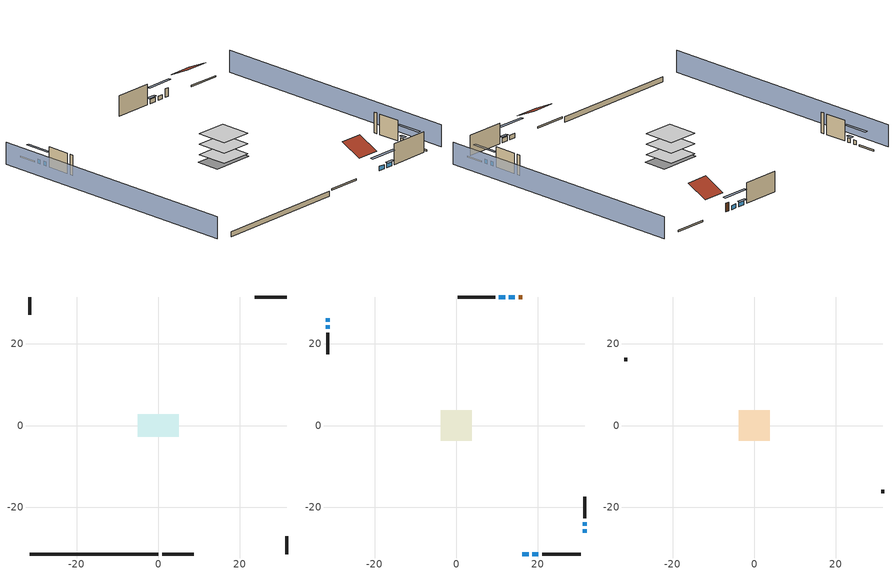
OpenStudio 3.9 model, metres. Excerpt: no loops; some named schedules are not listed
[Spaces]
crawlspace - vented 1
 floor foundation (Slab1 construction): -5.06,-2.82 -5.06,2.82 5.06,2.82 5.06,-2.82 z-0.91
 wall outside (RimJoist1 construction): 0.94,-31.51 8.74,-31.51 z0.3:0.61
 wall outside (RimJoist2 construction): -31.51,31.51 -31.51,27.18 z0.3:0.61
 wall outside (RimJoist3 construction): 31.51,31.51 23.71,31.51 z0.3:0.61
 wall outside (RimJoist4 construction): 31.51,-31.51 31.51,-27.18 z0.3:0.61
 wall foundation (FoundationWall1 construction): -31.51,-31.51 0.01,-31.51 z-0.91:0.3
conditioned space 1
 floor to crawlspace - vented 1 (Floor1 construction): -3.78,-3.78 -3.78,3.78 3.78,3.78 3.78,-3.78 z0.3
 floor adiabatic (AdiabaticFloorConstruction): -3.78,-3.78 -3.78,3.78 3.78,3.78 3.78,-3.78 z2.74
 wall outside (Wall1 construction): 21.06,-31.51 30.58,-31.51 z0.3:5.18
 wall outside (Wall2 construction): -31.51,22.8 -31.51,17.51 z0.3:5.18
 wall outside (Wall3 construction): 9.51,31.51 0.37,31.51 z0.3:5.18
 wall outside (Wall4 construction): 31.51,-22.8 31.51,-17.51 z0.3:5.18
 wall outside (AdiabaticWallConstruction): 16.24,-31.51 17.72,-31.51 / 18.65,-31.51 20.13,-31.51 / 11.99,31.51 10.44,31.51 z0.3:1.31; -31.51,26.25 -31.51,25.45 / -31.51,24.53 -31.51,23.73 / 31.51,-26.25 31.51,-25.45 / 31.51,-24.53 31.51,-23.73 z0.3:1.34; 14.36,31.51 12.92,31.51 z0.3:1.28
 wall outside (AdiabaticWallConstruction 1): 16.2,31.51 15.29,31.51 z0.3:2.34
 window (WindowConstruction): 16.24,-31.51 17.72,-31.51 z0.3:1.31
 window (WindowConstruction 1): 18.65,-31.51 20.13,-31.51 z0.3:1.31
 window (WindowConstruction 2): -31.51,26.25 -31.51,25.45 z0.3:1.34
 window (WindowConstruction 3): -31.51,24.53 -31.51,23.73 z0.3:1.34
 window (WindowConstruction 4): 14.36,31.51 12.92,31.51 z0.3:1.28
 window (WindowConstruction 5): 11.99,31.51 10.44,31.51 z0.3:1.31
 window (WindowConstruction 6): 31.51,-26.25 31.51,-25.45 z0.3:1.34
 window (WindowConstruction 7): 31.51,-24.53 31.51,-23.73 z0.3:1.34
 door (Door): 16.2,31.51 15.29,31.51 z0.3:2.34
 ceiling adiabatic (AdiabaticFloorConstruction): 3.78,-3.78 3.78,3.78 -3.78,3.78 -3.78,-3.78 z2.74
attic - unvented 1
 floor to conditioned space 1 (Floor2 construction Reversed): -3.78,-3.78 -3.78,3.78 3.78,3.78 3.78,-3.78 z5.18
 wall outside (Wall5 construction): -31.51,16.58 -31.51,15.77 z0.3:5.18
 wall outside (Wall6 construction): 31.51,-16.58 31.51,-15.77 z0.3:5.18
 roof outside (Roof1 construction): 15.31,-31.51,5.18 15.31,-26.46,7.71 9.67,-26.46,7.71 9.67,-31.51,5.18
 roof outside (Roof2 construction): 17.13,31.51,5.18 17.13,26.46,7.71 22.78,26.46,7.71 22.78,31.51,5.18
shading: 36.08,-31.51 36.08,31.51 / -36.08,31.51 -36.08,-31.51 z0:5.18; 20.46,-31.51 13.5,-31.51 13.5,-32.12 20.46,-32.12 z4.05; 20.43,-31.51 18.35,-31.51 18.35,-32.12 20.43,-32.12 z1.62; -31.51,22.71 -31.51,29 -32.12,29 -32.12,22.71 z4.08; -31.51,23.42 -31.51,24.83 -32.12,24.83 -32.12,23.42 z1.65; 10.18,31.51 17.1,31.51 17.1,32.12 10.18,32.12 z4.02; 10.14,31.51 12.3,31.51 12.3,32.12 10.14,32.12 z1.62; 31.51,-22.71 31.51,-29 32.12,-29 32.12,-22.71 z4.08; 31.51,-23.42 31.51,-24.83 32.12,-24.83 32.12,-23.42 z1.65
[Site]
Portland Intl Arpt_OR: Latitude {deg}=45.59; Longitude {deg}=-122.6; Time Zone {hr}=-8; Elevation {m}=33; Terrain=Suburbs; Keep Site Location Information=Yes
[Site:GroundTemperature:Shallow]
10.2558, 8.96328, 8.85977, 9.47314, 11.9355, 14.3863, 16.5111, 17.8571, 17.9714, 16.8767, 14.8061, 12.4304
[Site:WaterMainsTemperature]
Calculation Method=Schedule; Temperature Schedule=mains temperature schedule
[Building]
Building 1
[Material] Roughness=Rough
Name | Thickness {m} | Conductivity {W/m-K} | Density {kg/m3} | Specific Heat {J/kg-K} | Thermal Absorptance | Solar Absorptance | Visible Absorptance
asphalt or fiberglass shingles | 0.00635 | 0.162714 | 1121.4 | 1465.45 | 0.9 | 0.85 | 0.85
roof rigid ins | 0.00281632 | 0.029427 | 32.04 | 1214.23 | 0.9 | 0.7 | 0.7
osb sheathing 0.5 in. | 0.0127 | 0.115458 | 512.64 | 1214.23 | 0.9 | 0.6 | 0.6
wood siding | 0.0254 | 0.102417 | 544.68 | 1172.36 | 0.9 | 0.85 | 0.85
osb sheathing 0.5 in. 1 | 0.0127 | 0.115458 | 512.64 | 1214.23 | 0.9 | 0.7 | 0.7
wall stud and cavity | 0.1397 | 0.550994 | 139.0536 | 1170.24 | 0.9 | 0.7 | 0.7
gypsum board | 0.0127 | 0.160291 | 801 | 837.4 | 0.9 | 0.6 | 0.6
wall stud and cavity 1 | 0.1397 | 0.727959 | 139.0536 | 1170.24 | 0.9 | 0.6 | 0.6
rim joist stud and cavity | 0.0508 | 0.178688 | 50.32683 | 1063.81 | 0.9 | 0.6 | 0.6
floor stud and cavity | 0.1397 | 0.923637 | 92.3553 | 1139.71 | 0.9 | 0.7 | 0.7
osb sheathing 0.75 in. | 0.01905 | 0.115458 | 512.64 | 1214.23 | 0.9 | 0.7 | 0.7
floor covering | 0.0127 | 0.0433444 | 54.468 | 1339.84 | 0.9 | 0.6 | 0.6
ceiling loosefill ins | 0.0846667 | 0.0480833 | 16.02 | 1046.75 | 0.9 | 0.7 | 0.7
ceiling stud and cavity | 0.1397 | 0.302811 | 65.682 | 1177.47 | 0.9 | 0.7 | 0.7
concrete 8.0 in. | 0.2032 | 1.803125 | 2242.8 | 837.4 | 0.9 | 0.7 | 0.7
soil 0.5 in. | 0.0127 | 1.9041 | 1842.3 | 418.7 | 0.9 | 0.7 | 0.7
wood siding 1; wood siding 2 | 0.0254 | 0.102417 | 544.68 | 1172.36
wall rigid ins; floor rigid ins | 0.512978 | 0.029427 | 32.04 | 1214.23 | 0.9 | 0.7 | 0.7
wall stud and cavity 2 | 0.0889 | 0.380278 | 52.3479 | 1209.89 | 0.9 | 0.7 | 0.7
door material | 0.04445 | 0.0612267 | 512.64 | 1214.23 | 0.9 | 0.7 | 0.7
floor stud and cavity 1 | 0.1397 | 1.75129 | 37.0049 | 1207.88 | 0.9 | 0.7 | 0.7
wall stud and cavity 3 | 0.0889 | 0.391764 | 83.0341 | 1211.67 | 0.9 | 0.7 | 0.7
furniture material conditioned space 1 | 0.1524 | 0.115458 | 640.8 | 1214.23 | 0.9 | 0.6 | 0.6
[Construction]
Roof1 construction; Roof2 construction: asphalt or fiberglass shingles, roof rigid ins, osb sheathing 0.5 in.
Wall1 construction; Wall2 construction; Wall3 construction; Wall4 construction: wood siding, osb sheathing 0.5 in. 1, wall stud and cavity, gypsum board
Wall5 construction; Wall6 construction: wood siding, osb sheathing 0.5 in. 1, wall stud and cavity 1
RimJoist1 construction; RimJoist2 construction; RimJoist3 construction; RimJoist4 construction: wood siding, rim joist stud and cavity
Floor1 construction: floor stud and cavity, osb sheathing 0.75 in., floor covering
Floor2 construction Reversed: gypsum board, ceiling stud and cavity, ceiling loosefill ins
FoundationWall1 construction: concrete 8.0 in.
Slab1 construction: soil 0.5 in.
WindowConstruction; WindowConstruction 1; WindowConstruction 2; WindowConstruction 3; WindowConstruction 4; WindowConstruction 5; WindowConstruction 6; WindowConstruction 7: WindowMaterial
AdiabaticWallConstruction: wood siding 1, wall rigid ins, wall stud and cavity 2, gypsum board
Door: door material
AdiabaticWallConstruction 1: wood siding 2, wall rigid ins, wall stud and cavity 2, gypsum board
AdiabaticFloorConstruction: floor stud and cavity 1, floor rigid ins, osb sheathing 0.75 in., floor covering
PartitionWallConstruction: gypsum board, wall stud and cavity 3, gypsum board
furniture construction conditioned space 1: furniture material conditioned space 1
[WindowMaterial:SimpleGlazingSystem]
WindowMaterial: U-Factor {W/m2-K}=2.78222; Solar Heat Gain Coefficient=0.56
[ThermalZone] Multiplier=1; Use Ideal Air Loads=No
Name | Volume {m3} | Thermostat
conditioned space | 278.185 | conditioned space temperature setpoint
attic - unvented | 32.1115
crawlspace - vented | 69.5462
[Sizing:Zone] Zone Cooling Design Supply Air Temperature Input Method=SupplyAirTemperature; Zone Cooling Design Supply Air Temperature {C}=14; Zone Cooling Design Supply Air Temperature Difference {deltaC}=11.11; Zone Heating Design Supply Air Temperature Input Method=SupplyAirTemperature; Zone Heating Design Supply Air Temperature {C}=40; Zone Heating Design Supply Air Temperature Difference {deltaC}=11.11; Zone Cooling Design Supply Air Humidity Ratio {kg-H2O/kg-air}=0.0085; Zone Heating Design Supply Air Humidity Ratio {kg-H2O/kg-air}=0.008; Cooling Design Air Flow Method=DesignDay; Heating Design Air Flow Method=DesignDay; Account for Dedicated Outdoor Air System=No; Dedicated Outdoor Air System Control Strategy=NeutralSupplyAir; Dedicated Outdoor Air Low Setpoint Temperature for Design {C}=autosize; Dedicated Outdoor Air High Setpoint Temperature for Design {C}=autosize; Zone Load Sizing Method=Sensible Load Only No Latent Load; Zone Latent Cooling Design Supply Air Humidity Ratio Input Method=HumidityRatioDifference; Zone Cooling Design Supply Air Humidity Ratio Difference {kgWater/kgDryAir}=0.005; Zone Latent Heating Design Supply Air Humidity Ratio Input Method=HumidityRatioDifference; Zone Humidification Design Supply Air Humidity Ratio Difference {kgWater/kgDryAir}=0.005; Sizing Option=Coincident
attic - unvented; crawlspace - vented
[Space]
Name | Thermal Zone | Volume {m3}
conditioned space 1 | conditioned space | 278.185
attic - unvented 1 | attic - unvented | 32.1115
crawlspace - vented 1 | crawlspace - vented | 69.5462
[ThermostatSetpoint:DualSetpoint]
conditioned space temperature setpoint: Heating Setpoint Temperature Schedule=heating setpoint; Cooling Setpoint Temperature Schedule=cooling setpoint; Temperature Difference Between Cutout And Setpoint {deltaC}=0
[Foundation:Kiva]
Foundation Kiva 1: Initial Indoor Air Temperature {C}=8.41658; Wall Height Above Grade {m}=0.3048; Wall Depth Below Slab {m}=0.2032
[Foundation:Kiva:Settings]
Soil Conductivity {W/m-K}=1.9041; Soil Density {kg/m3}=1842.3; Soil Specific Heat {J/kg-K}=418.7; Ground Solar Absorptivity=0.9; Ground Thermal Absorptivity=0.9; Ground Surface Roughness {m}=0.03; Far-Field Width {m}=40; Deep-Ground Boundary Condition=ZeroFlux; Deep-Ground Depth {m}=40; Minimum Cell Dimension {m}=0.2; Maximum Cell Growth Coefficient=3; Simulation Timestep=Timestep
[SurfaceProperty:ExposedFoundationPerimeter]
Slab1: Exposed Perimeter Calculation Method=TotalExposedPerimeter; Total Exposed Perimeter {m}=31.51632
[SurfaceProperty:IncidentSolarMultiplier] Incident Solar Multiplier=1; Incident Solar Multiplier Schedule=trans schedule winter=0.85 summer=0.7
Window1; Window2; Window3; Window4; Window5; Window6; Window7; Window8
[InternalMass:Definition] Design Level Calculation Method=SurfaceArea
Name | Construction | Surface Area {m2}
partition wall mass | PartitionWallConstruction | 114.085
furniture mass conditioned space 1 | furniture construction conditioned space 1 | 45.63397
[InternalMass] Space or SpaceType=conditioned space 1; Multiplier=1
Name | Internal Mass Definition
partition wall mass | partition wall mass
furniture mass conditioned space 1 | furniture mass conditioned space 1
[EnergyManagementSystem:Sensor]
Name | Output Variable or Output Meter Index Key | Output Variable or Output Meter
water_heater_T_set | water heater setpoint | Schedule Value
out_pb_s |  | Site Outdoor Air Barometric Pressure
out_wt_s |  | Site Outdoor Air Humidity Ratio
site_vw_s |  | Site Wind Speed
cool_season | cooling season schedule | Schedule Value
natural_vent_s | natural vent schedule | Schedule Value
htg_sp_s | heating setpoint | Schedule Value
clg_sp_s | cooling setpoint | Schedule Value
mech_vent_range_fan_0_sch_s | mech vent range fan 0 schedule | Schedule Value
mech_vent_bath_fan_0_sch_s | mech vent bath fan 0 schedule | Schedule Value
clothes_dryer_exhaust_0_sch_s | clothes_dryer | Schedule Value
htg_load_cond |  | Heating:EnergyTransfer:Zone:CONDITIONED SPACE
clg_load_cond |  | Cooling:EnergyTransfer:Zone:CONDITIONED SPACE
s_conv | Floor1 | Surface Inside Face Convection Heat Gain Energy
s_ig | Floor1 | Surface Inside Face Internal Gains Radiation Heat Gain Energy
s_sol | Floor1 | Surface Inside Face Solar Radiation Heat Gain Energy
s_lgt | Floor1 | Surface Inside Face Lights Radiation Heat Gain Energy
s_surf | Floor1 | Surface Inside Face Net Surface Thermal Radiation Heat Gain Energy
s_conv_1 | Floor2 | Surface Inside Face Convection Heat Gain Energy
s_ig_1 | Floor2 | Surface Inside Face Internal Gains Radiation Heat Gain Energy
s_sol_1 | Floor2 | Surface Inside Face Solar Radiation Heat Gain Energy
s_lgt_1 | Floor2 | Surface Inside Face Lights Radiation Heat Gain Energy
s_surf_1 | Floor2 | Surface Inside Face Net Surface Thermal Radiation Heat Gain Energy
s_conv_2 | inferred conditioned ceiling | Surface Inside Face Convection Heat Gain Energy
s_ig_2 | inferred conditioned ceiling | Surface Inside Face Internal Gains Radiation Heat Gain Energy
s_sol_2 | inferred conditioned ceiling | Surface Inside Face Solar Radiation Heat Gain Energy
s_lgt_2 | inferred conditioned ceiling | Surface Inside Face Lights Radiation Heat Gain Energy
s_surf_2 | inferred conditioned ceiling | Surface Inside Face Net Surface Thermal Radiation Heat Gain Energy
s_conv_3 | inferred conditioned floor | Surface Inside Face Convection Heat Gain Energy
s_ig_3 | inferred conditioned floor | Surface Inside Face Internal Gains Radiation Heat Gain Energy
s_sol_3 | inferred conditioned floor | Surface Inside Face Solar Radiation Heat Gain Energy
s_lgt_3 | inferred conditioned floor | Surface Inside Face Lights Radiation Heat Gain Energy
s_surf_3 | inferred conditioned floor | Surface Inside Face Net Surface Thermal Radiation Heat Gain Energy
ss_sol | Door1 | Surface Inside Face Solar Radiation Heat Gain Energy
ss_lgt | Door1 | Surface Inside Face Lights Radiation Heat Gain Energy
ss_conv | Door1 | Surface Inside Face Convection Heat Gain Energy
ss_ig | Door1 | Surface Inside Face Internal Gains Radiation Heat Gain Energy
ss_surf | Door1 | Surface Inside Face Net Surface Thermal Radiation Heat Gain Energy
ss_conv_1 | Window1 | Surface Inside Face Convection Heat Gain Energy
ss_ig_1 | Window1 | Surface Inside Face Internal Gains Radiation Heat Gain Energy
ss_surf_1 | Window1 | Surface Inside Face Net Surface Thermal Radiation Heat Gain Energy
ss_trans_in | Window1 | Surface Window Transmitted Solar Radiation Rate
ss_back_out | Window1 | Surface Window Shortwave from Zone Back Out Window Heat Transfer Rate
ss_trans_out | Window1 | Surface Inside Face Initial Transmitted Diffuse Transmitted Out Window Solar Radiation Rate
ss_conv_2 | Window2 | Surface Inside Face Convection Heat Gain Energy
ss_ig_2 | Window2 | Surface Inside Face Internal Gains Radiation Heat Gain Energy
ss_surf_2 | Window2 | Surface Inside Face Net Surface Thermal Radiation Heat Gain Energy
ss_trans_in_1 | Window2 | Surface Window Transmitted Solar Radiation Rate
ss_back_out_1 | Window2 | Surface Window Shortwave from Zone Back Out Window Heat Transfer Rate
ss_trans_out_1 | Window2 | Surface Inside Face Initial Transmitted Diffuse Transmitted Out Window Solar Radiation Rate
ss_conv_3 | Window3 | Surface Inside Face Convection Heat Gain Energy
ss_ig_3 | Window3 | Surface Inside Face Internal Gains Radiation Heat Gain Energy
ss_surf_3 | Window3 | Surface Inside Face Net Surface Thermal Radiation Heat Gain Energy
ss_trans_in_2 | Window3 | Surface Window Transmitted Solar Radiation Rate
ss_back_out_2 | Window3 | Surface Window Shortwave from Zone Back Out Window Heat Transfer Rate
ss_trans_out_2 | Window3 | Surface Inside Face Initial Transmitted Diffuse Transmitted Out Window Solar Radiation Rate
ss_conv_4 | Window4 | Surface Inside Face Convection Heat Gain Energy
ss_ig_4 | Window4 | Surface Inside Face Internal Gains Radiation Heat Gain Energy
ss_surf_4 | Window4 | Surface Inside Face Net Surface Thermal Radiation Heat Gain Energy
ss_trans_in_3 | Window4 | Surface Window Transmitted Solar Radiation Rate
ss_back_out_3 | Window4 | Surface Window Shortwave from Zone Back Out Window Heat Transfer Rate
ss_trans_out_3 | Window4 | Surface Inside Face Initial Transmitted Diffuse Transmitted Out Window Solar Radiation Rate
ss_conv_5 | Window5 | Surface Inside Face Convection Heat Gain Energy
ss_ig_5 | Window5 | Surface Inside Face Internal Gains Radiation Heat Gain Energy
ss_surf_5 | Window5 | Surface Inside Face Net Surface Thermal Radiation Heat Gain Energy
ss_trans_in_4 | Window5 | Surface Window Transmitted Solar Radiation Rate
ss_back_out_4 | Window5 | Surface Window Shortwave from Zone Back Out Window Heat Transfer Rate
ss_trans_out_4 | Window5 | Surface Inside Face Initial Transmitted Diffuse Transmitted Out Window Solar Radiation Rate
ss_conv_6 | Window6 | Surface Inside Face Convection Heat Gain Energy
ss_ig_6 | Window6 | Surface Inside Face Internal Gains Radiation Heat Gain Energy
ss_surf_6 | Window6 | Surface Inside Face Net Surface Thermal Radiation Heat Gain Energy
ss_trans_in_5 | Window6 | Surface Window Transmitted Solar Radiation Rate
ss_back_out_5 | Window6 | Surface Window Shortwave from Zone Back Out Window Heat Transfer Rate
ss_trans_out_5 | Window6 | Surface Inside Face Initial Transmitted Diffuse Transmitted Out Window Solar Radiation Rate
ss_conv_7 | Window7 | Surface Inside Face Convection Heat Gain Energy
ss_ig_7 | Window7 | Surface Inside Face Internal Gains Radiation Heat Gain Energy
ss_surf_7 | Window7 | Surface Inside Face Net Surface Thermal Radiation Heat Gain Energy
ss_trans_in_6 | Window7 | Surface Window Transmitted Solar Radiation Rate
ss_back_out_6 | Window7 | Surface Window Shortwave from Zone Back Out Window Heat Transfer Rate
ss_trans_out_6 | Window7 | Surface Inside Face Initial Transmitted Diffuse Transmitted Out Window Solar Radiation Rate
ss_conv_8 | Window8 | Surface Inside Face Convection Heat Gain Energy
ss_ig_8 | Window8 | Surface Inside Face Internal Gains Radiation Heat Gain Energy
ss_surf_8 | Window8 | Surface Inside Face Net Surface Thermal Radiation Heat Gain Energy
ss_trans_in_7 | Window8 | Surface Window Transmitted Solar Radiation Rate
ss_back_out_7 | Window8 | Surface Window Shortwave from Zone Back Out Window Heat Transfer Rate
ss_trans_out_7 | Window8 | Surface Inside Face Initial Transmitted Diffuse Transmitted Out Window Solar Radiation Rate
s_conv_4 | Wall1 | Surface Inside Face Convection Heat Gain Energy
s_ig_4 | Wall1 | Surface Inside Face Internal Gains Radiation Heat Gain Energy
s_sol_4 | Wall1 | Surface Inside Face Solar Radiation Heat Gain Energy
s_lgt_4 | Wall1 | Surface Inside Face Lights Radiation Heat Gain Energy
s_surf_4 | Wall1 | Surface Inside Face Net Surface Thermal Radiation Heat Gain Energy
s_conv_5 | Wall2 | Surface Inside Face Convection Heat Gain Energy
s_ig_5 | Wall2 | Surface Inside Face Internal Gains Radiation Heat Gain Energy
s_sol_5 | Wall2 | Surface Inside Face Solar Radiation Heat Gain Energy
s_lgt_5 | Wall2 | Surface Inside Face Lights Radiation Heat Gain Energy
s_surf_5 | Wall2 | Surface Inside Face Net Surface Thermal Radiation Heat Gain Energy
s_conv_6 | Wall3 | Surface Inside Face Convection Heat Gain Energy
s_ig_6 | Wall3 | Surface Inside Face Internal Gains Radiation Heat Gain Energy
s_sol_6 | Wall3 | Surface Inside Face Solar Radiation Heat Gain Energy
s_lgt_6 | Wall3 | Surface Inside Face Lights Radiation Heat Gain Energy
s_surf_6 | Wall3 | Surface Inside Face Net Surface Thermal Radiation Heat Gain Energy
s_conv_7 | Wall4 | Surface Inside Face Convection Heat Gain Energy
s_ig_7 | Wall4 | Surface Inside Face Internal Gains Radiation Heat Gain Energy
s_sol_7 | Wall4 | Surface Inside Face Solar Radiation Heat Gain Energy
s_lgt_7 | Wall4 | Surface Inside Face Lights Radiation Heat Gain Energy
s_surf_7 | Wall4 | Surface Inside Face Net Surface Thermal Radiation Heat Gain Energy
im_conv | furniture mass conditioned space 1 | Surface Inside Face Convection Heat Gain Energy
im_ig | furniture mass conditioned space 1 | Surface Inside Face Internal Gains Radiation Heat Gain Energy
im_sol | furniture mass conditioned space 1 | Surface Inside Face Solar Radiation Heat Gain Energy
im_lgt | furniture mass conditioned space 1 | Surface Inside Face Lights Radiation Heat Gain Energy
im_surf | furniture mass conditioned space 1 | Surface Inside Face Net Surface Thermal Radiation Heat Gain Energy
im_conv_1 | partition wall mass | Surface Inside Face Convection Heat Gain Energy
im_ig_1 | partition wall mass | Surface Inside Face Internal Gains Radiation Heat Gain Energy
im_sol_1 | partition wall mass | Surface Inside Face Solar Radiation Heat Gain Energy
im_lgt_1 | partition wall mass | Surface Inside Face Lights Radiation Heat Gain Energy
im_surf_1 | partition wall mass | Surface Inside Face Net Surface Thermal Radiation Heat Gain Energy
airflow_gain | infil flow | Infiltration Sensible Heat Gain Energy
airflow_loss | infil flow | Infiltration Sensible Heat Loss Energy
airflow_gain_1 | natural vent flow | Infiltration Sensible Heat Gain Energy
airflow_loss_1 | natural vent flow | Infiltration Sensible Heat Loss Energy
airflow_gain_2 | whole house fan flow | Infiltration Sensible Heat Gain Energy
airflow_loss_2 | whole house fan flow | Infiltration Sensible Heat Loss Energy
mv_conv | mech vent bath fan 0 | Electric Equipment Convective Heating Energy
mv_rad | mech vent bath fan 0 | Electric Equipment Radiant Heating Energy
mv_conv_1 | mech vent house fan | Electric Equipment Convective Heating Energy
mv_rad_1 | mech vent house fan | Electric Equipment Radiant Heating Energy
mv_conv_2 | mech vent house fan cfis | Electric Equipment Convective Heating Energy
mv_rad_2 | mech vent house fan cfis | Electric Equipment Radiant Heating Energy
[ElectricEquipment:Definition] Design Level Calculation Method=EquipmentLevel
Name | Design Level {W} | Fraction Latent | Fraction Radiant | Fraction Lost
ceiling fan | 18.3601 | 0 | 0.558 | 0
clothes washer | 315.351 | 0.03 | 0.162 | 0.7
clothes dryer | 5459.6 | 0.015 | 0.081 | 0.85
dishwasher | 446.058 | 0.3 | 0.18 | 0.4
fridge | 130.023 | 0 | 0.6 | 0
fridge 2 | 80.4475 | 0 | 0.6 | 0
freezer | 194.914 | 0 | 0.6 | 0
cooking range | 65.7722 | 0.16 | 0.384 | 0.2
misc tv | 597.343 | 0 | 0.6 | 0
misc plug loads | 420.056 | 0.021 | 0.558 | 0.049
whole house fan; mech vent house fan | 0 | 0 | 0 | 1
mech vent house fan cfis | 0 | 0 | 0 | 0
mech vent range fan 0; mech vent bath fan 0 | 30 | 0 | 0 | 1
[ElectricEquipment] Space or SpaceType=conditioned space 1
Name | Electric Equipment Definition | Schedule
ceiling fan | ceiling fan | ceiling_fan
clothes washer | clothes washer | clothes_washer
clothes dryer | clothes dryer | clothes_dryer
dishwasher | dishwasher | dishwasher
fridge | fridge | fridge schedule
fridge 1 | fridge 2 | fridge schedule 1
freezer | freezer | freezer schedule
cooking range | cooking range | cooking_range
misc tv | misc tv | plug_loads_tv
misc plug loads | misc plug loads | plug_loads_other
whole house fan | whole house fan | Always On Discrete
mech vent house fan | mech vent house fan | mech vent house fan schedule
mech vent house fan cfis | mech vent house fan cfis | mech vent house fan cfis schedule
mech vent range fan 0 | mech vent range fan 0 | mech vent range fan 0 schedule
mech vent bath fan 0 | mech vent bath fan 0 | mech vent bath fan 0 schedule
[OtherEquipment:Definition] Design Level Calculation Method=EquipmentLevel
Name | Design Level {W} | Fraction Latent | Fraction Radiant | Fraction Lost
water heater sens; mech vent house fan sensible load | 0 | 0 | 0 | 0
water heater lat; mech vent house fan latent load | 0 | 1 | 0 | 0
water heater energy adjustment1 | 0.01 | 0 | 0 | 1
clothes dryer 2 | 0 | 0.015 | 0.081 | 0.85
cooking range 2 | 1927.59 | 0.16 | 0.384 | 0.2
general water use sensible | -98.09 | 0 | 0.6 | 0
general water use latent | 99.529 | 1 | 0 | 0
[OtherEquipment] Space or SpaceType=conditioned space 1
Name | Other Equipment Definition | Schedule | Fuel Type
water heater sens | water heater sens | Always On Discrete
water heater lat | water heater lat | Always On Discrete
water heater energy adjustment1 | water heater energy adjustment1 | Always On Discrete | Electricity
clothes dryer 1 | clothes dryer 2 | clothes_dryer | Electricity
cooking range 1 | cooking range 2 | cooking_range | NaturalGas
general water use sensible | general water use sensible | general water use schedule
general water use latent | general water use latent | general water use schedule
mech vent house fan sensible load | mech vent house fan sensible load | Always On Discrete
mech vent house fan latent load | mech vent house fan latent load | Always On Discrete
[WaterUse:Equipment:Definition]
Name | Peak Flow Rate {m3/s}
clothes washer | 9.15173e-06
dishwasher | 4.95766e-06
[Lights:Definition]
interior lighting: Design Level Calculation Method=LightingLevel; Lighting Level {W}=190.736; Fraction Radiant=0.6; Fraction Visible=0.2; Return Air Fraction=0
[Lights]
interior lighting: Lights Definition=interior lighting; Space or SpaceType=conditioned space 1; Schedule=lighting_interior; Fraction Replaceable=1
[Exterior:Lights:Definition]
exterior lighting: Design Level {W}=6.19068
[Exterior:Lights]
exterior lighting: Exterior Lights Definition=exterior lighting; Schedule=exterior lighting schedule
[People:Definition]
occupants: Number of People Calculation Method=People; Number of People {people}=5; Fraction Radiant=0.314171; Sensible Heat Fraction=0.56303; Carbon Dioxide Generation Rate {m3/s-W}=0; Enable ASHRAE 55 Comfort Warnings=No; Mean Radiant Temperature Calculation Type=EnclosureAveraged
[People]
occupants: People Definition=occupants; Space or SpaceType=conditioned space 1; Number of People Schedule=occupants; Activity Level Schedule=occupants activity schedule; Multiplier=1
[SpaceInfiltration:DesignFlowRate] Schedule=Always On Discrete
Name | Space or SpaceType | Design Flow Rate Calculation Method | Design Flow Rate {m3/s} | Air Changes per Hour {1/hr} | Constant Term Coefficient | Temperature Term Coefficient | Velocity Term Coefficient | Velocity Squared Term Coefficient
natural vent flow; whole house fan flow; infil flow | conditioned space 1 | Flow/Space | 0
infil crawlspace - vented 1 | crawlspace - vented 1 | AirChanges/Hour |  | 2.6013 | 1 | 0 | 0 | 0
infil attic - unvented 1 | attic - unvented 1 | AirChanges/Hour |  | 0.1 | 1 | 0 | 0 | 0
[ZoneMixing]
whole house fan mix: Zone or Space=attic - unvented; Schedule=Always On Continuous; Design Flow Rate Calculation Method=Flow/Zone; Design Flow Rate {m3/s}=0; Source Zone or Space=conditioned space
